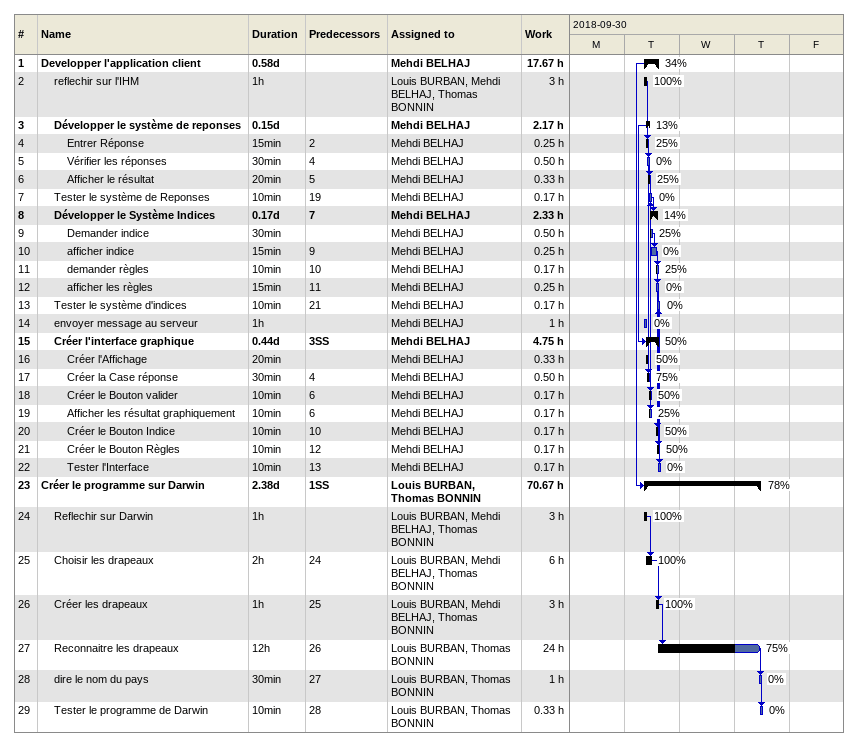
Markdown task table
| ID | Level | Task | Duration | Start | Finish | Predecessors | Resources | % complete | Work (h) |
|---|---|---|---|---|---|---|---|---|---|
| 1 | 1 | **Developper l'application client** | 0.58d | 2018-10-02 | 2018-10-02 |  | Mehdi BELHAJ | 34 | 17.67 |
| 2 | 2 | reflechir sur l'IHM | 1h | 2018-10-02 | 2018-10-02 |  | Louis BURBAN, Mehdi BELHAJ, Thomas BONNIN | 100 | 3 |
| 3 | 2 | **Développer le système de reponses** | 0.15d | 2018-10-02 | 2018-10-02 |  | Mehdi BELHAJ | 13 | 2.17 |
| 4 | 3 | Entrer Réponse | 15min | 2018-10-02 | 2018-10-02 | 2 | Mehdi BELHAJ | 25 | 0.25 |
| 5 | 3 | Vérifier les réponses | 30min | 2018-10-02 | 2018-10-02 | 4 | Mehdi BELHAJ | 0 | 0.50 |
| 6 | 3 | Afficher le résultat | 20min | 2018-10-02 | 2018-10-02 | 5 | Mehdi BELHAJ | 25 | 0.33 |
| 7 | 2 | Tester le système de Reponses | 10min | 2018-10-02 | 2018-10-02 | 19 | Mehdi BELHAJ | 0 | 0.17 |
| 8 | 2 | **Développer le Système Indices** | 0.17d | 2018-10-02 | 2018-10-02 | 7 | Mehdi BELHAJ | 14 | 2.33 |
| 9 | 3 | Demander indice | 30min | 2018-10-02 | 2018-10-02 |  | Mehdi BELHAJ | 25 | 0.50 |
| 10 | 3 | afficher indice | 15min | 2018-10-02 | 2018-10-02 | 9 | Mehdi BELHAJ | 0 | 0.25 |
| 11 | 3 | demander règles | 10min | 2018-10-02 | 2018-10-02 | 10 | Mehdi BELHAJ | 25 | 0.17 |
| 12 | 3 | afficher les règles | 15min | 2018-10-02 | 2018-10-02 | 11 | Mehdi BELHAJ | 0 | 0.25 |
| 13 | 2 | Tester le système d'indices | 10min | 2018-10-02 | 2018-10-02 | 21 | Mehdi BELHAJ | 0 | 0.17 |
| 14 | 2 | envoyer message au serveur | 1h | 2018-10-02 | 2018-10-02 |  | Mehdi BELHAJ | 0 | 1 |
| 15 | 2 | **Créer l'interface graphique** | 0.44d | 2018-10-02 | 2018-10-02 | 3SS | Mehdi BELHAJ | 50 | 4.75 |
| 16 | 3 | Créer l'Affichage | 20min | 2018-10-02 | 2018-10-02 |  | Mehdi BELHAJ | 50 | 0.33 |
| 17 | 3 | Créer la Case réponse | 30min | 2018-10-02 | 2018-10-02 | 4 | Mehdi BELHAJ | 75 | 0.50 |
| 18 | 3 | Créer le Bouton valider | 10min | 2018-10-02 | 2018-10-02 | 6 | Mehdi BELHAJ | 50 | 0.17 |
| 19 | 3 | Afficher les résultat graphiquement | 10min | 2018-10-02 | 2018-10-02 | 6 | Mehdi BELHAJ | 25 | 0.17 |
| 20 | 3 | Créer le Bouton Indice | 10min | 2018-10-02 | 2018-10-02 | 10 | Mehdi BELHAJ | 50 | 0.17 |
| 21 | 3 | Créer le Bouton Règles | 10min | 2018-10-02 | 2018-10-02 | 12 | Mehdi BELHAJ | 50 | 0.17 |
| 22 | 3 | Tester l'Interface | 10min | 2018-10-02 | 2018-10-02 | 13 | Mehdi BELHAJ | 0 | 0.17 |
| 23 | 1 | **Créer le programme sur Darwin** | 2.38d | 2018-10-02 | 2018-10-04 | 1SS | Louis BURBAN, Thomas BONNIN | 78 | 70.67 |
| 24 | 2 | Reflechir sur Darwin | 1h | 2018-10-02 | 2018-10-02 |  | Louis BURBAN, Mehdi BELHAJ, Thomas BONNIN | 100 | 3 |
| 25 | 2 | Choisir les drapeaux | 2h | 2018-10-02 | 2018-10-02 | 24 | Louis BURBAN, Mehdi BELHAJ, Thomas BONNIN | 100 | 6 |
| 26 | 2 | Créer les drapeaux | 1h | 2018-10-02 | 2018-10-02 | 25 | Louis BURBAN, Mehdi BELHAJ, Thomas BONNIN | 100 | 3 |
| 27 | 2 | Reconnaitre les drapeaux | 12h | 2018-10-02 | 2018-10-04 | 26 | Louis BURBAN, Thomas BONNIN | 75 | 24 |
| 28 | 2 | dire le nom du pays | 30min | 2018-10-04 | 2018-10-04 | 27 | Louis BURBAN, Thomas BONNIN | 0 | 1 |
| 29 | 2 | Tester le programme de Darwin | 10min | 2018-10-04 | 2018-10-04 | 28 | Louis BURBAN, Thomas BONNIN | 0 | 0.33 |
